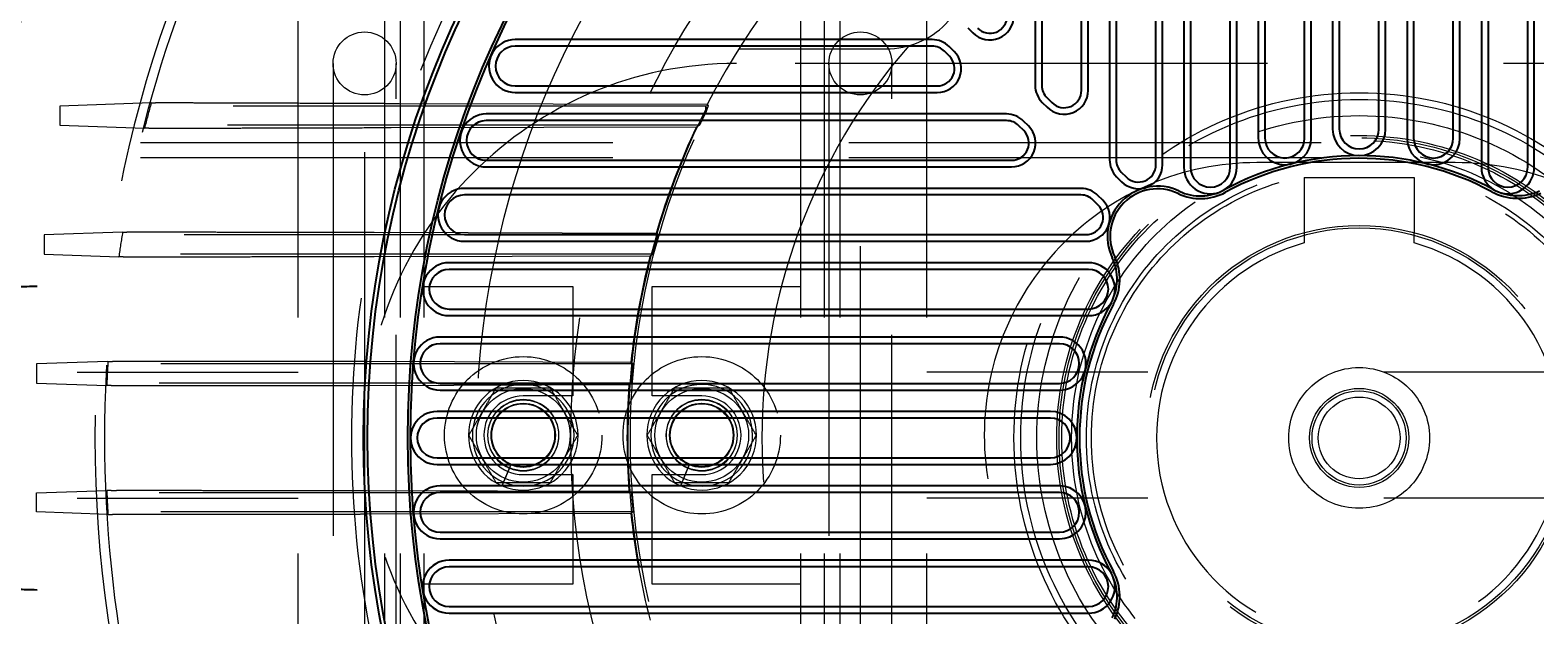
# Model space of a CAD drawing. Header units: millimetres. Extents: x 1293 to 41893, y 1011 to 26911.
# Drawn here: x 13196 to 13398.4, y 6632 to 6710.6 of the extents above; entities that cross this region are included whole.
import ezdxf

# ---------------------------------------------------------------- set-up
doc = ezdxf.new("R2010")
doc.units = ezdxf.units.MM
doc.header["$LTSCALE"] = 50
doc.linetypes.add('HIDDEN', pattern=[1.905, 1.27, -0.635])
doc.layers.add('CAPA_1', color=7, linetype='Continuous')
doc.styles.add('SLDTEXTSTYLE0', font='TXT', dxfattribs={"width": 0.75})
doc.dimstyles.new('SLDDIMSTYLE0', dxfattribs={"dimtxt": 100, "dimasz": 100, "dimexe": 0, "dimexo": 0.0625, "dimgap": 25, "dimtad": 2, "dimdec": 0, "dimlfac": 1.5, "dimrnd": 1e-09, "dimzin": 12, "dimdsep": 46, "dimtxsty": 'SLDTEXTSTYLE0', "dimsah": 1, "dimcen": 0.09, "dimadec": 0, "dimazin": 3, "dimtfac": 1, "dimtdec": 0, "dimtofl": 0, "dimtmove": 0, "dimatfit": 3, "dimfxl": 1, "dimfrac": 2, "dimtolj": 1, "dimtzin": 12, "dimarcsym": 0})

# ---------------------------------------------------------------- blocks, each defined once
blk = doc.blocks.new('_D_5')
at = {"layer": 'CAPA_1', "transparency": 16777216}
for p, q in [((11574.4, 7831.18), (17588.06, 7831.18)), ((17538.06, 7831.18), (17538.06, 4708.49)), ((16485.16, 4708.49), (17588.06, 4708.49))]:
    blk.add_line(p, q, dxfattribs=at)
for points in [[(17538.06, 7831.18), (17522.68, 7731.18), (17553.45, 7731.18)], [(17538.06, 4708.49), (17553.45, 4808.49), (17522.68, 4808.49)]]:
    blk.add_solid(points, dxfattribs=at)
at = {"layer": 'CAPA_1', "transparency": 16777216, "insert": (17409.15, 6122.06), "char_height": 100, "attachment_point": 1, "rotation": 90, "style": 'SLDTEXTSTYLE0'}
blk.add_mtext('4684', dxfattribs=at)
blk = doc.blocks.new('_D_15')
at = {"layer": 'CAPA_1', "transparency": 16777216}
for p, q in [((6530.12, 8742.38), (6530.12, 9415.65)), ((16745.16, 6492), (16745.16, 9415.65)), ((6530.12, 9365.65), (16745.16, 9365.65))]:
    blk.add_line(p, q, dxfattribs=at)
for points in [[(6530.12, 9365.65), (6630.12, 9350.26), (6630.12, 9381.03)], [(16745.16, 9365.65), (16645.16, 9381.03), (16645.16, 9350.26)]]:
    blk.add_solid(points, dxfattribs=at)
at = {"layer": 'CAPA_1', "transparency": 16777216, "insert": (11452.92, 9494.55), "char_height": 100, "attachment_point": 1, "style": 'SLDTEXTSTYLE0'}
blk.add_mtext('15323', dxfattribs=at)

msp = doc.modelspace()

# ---------------------------------------------------------------- linework, layer by layer
at = {"color": 1, "linetype": 'HIDDEN', "lineweight": 18}
for p, q in [((13232.0721537, 6481.4522048), (13232.0721537, 6830.7855382)), ((13243.7138204, 6481.4522048), (13243.7138204, 6830.7855382)), ((13245.8304871, 6481.4522048), (13245.8304871, 6830.7855382)), ((13249.0054871, 6481.4522048), (13249.0054871, 6830.7855382)), ((13299.6721537, 6481.4522048), (13299.6721537, 6830.7855382)), ((13302.8471537, 6481.4522048), (13302.8471537, 6830.7855382)), ((13304.9638204, 6481.4522048), (13304.9638204, 6830.7855382)), ((13316.6054871, 6481.4522048), (13316.6054871, 6830.7855382)), ((13241.0054871, 6789.4522048), (13241.0054871, 6522.7855382)), ((13307.6721537, 6522.7855382), (13307.6721537, 6789.4522048)), ((13291.4758617, 6708.0698506), (13311.1038792, 6708.0698506)), ((13236.7721537, 6706.1188715), (13236.7721537, 6606.1188715)), ((13245.2388204, 6606.1188715), (13245.2388204, 6706.1188715)), ((13457.6721537, 6706.1188715), (13291.0054871, 6706.1188715)), ((13303.4388204, 6706.1188715), (13303.4388204, 6606.1188715)), ((13311.9054871, 6606.1188715), (13311.9054871, 6706.1188715)), ((13212.3132482, 6700.8137054), (13200.0221833, 6700.384492)), ((13200.0221833, 6700.384492), (13200.0221833, 6697.8093219)), ((13286.8445576, 6700.384492), (13200.0221833, 6700.384492)), ((13287.0882544, 6700.5942485), (13245.6624008, 6700.7027953)), ((13287.2239523, 6700.4796882), (13286.8445576, 6700.384492)), ((13286.8445576, 6700.384492), (13286.8445576, 6699.4120456)), ((13200.0221833, 6697.8093219), (13211.4078562, 6697.4117254)), ((13286.0627702, 6697.8093219), (13200.0221833, 6697.8093219)), ((13244.5897013, 6697.4942879), (13285.6221926, 6697.6040336)), ((13115.6268163, 6695.4915736), (14253.7101497, 6695.4915736)), ((13115.6268163, 6693.4595736), (13700.793483, 6693.4595736)), ((13387.6721537, 6692.7855382), (13361.0054871, 6692.7855382)), ((13367.3351562, 6690.7732403), (13367.3351562, 6683.3615305)), ((13367.3351562, 6690.7732403), (13382.1518228, 6690.7732403)), ((13382.1518228, 6690.7732403), (13382.1518228, 6683.3615305)), ((13208.465859, 6683.4194456), (13197.9195016, 6683.0511586)), ((13197.9195016, 6683.0511586), (13197.9195016, 6680.4759886)), ((13280.255395, 6683.0511586), (13197.9195016, 6683.0511586)), ((13280.2068572, 6683.2600245), (13242.2975545, 6683.3707658)), ((13280.4213126, 6683.09279), (13280.255395, 6683.0511586)), ((13280.255395, 6683.0511586), (13280.255395, 6682.2854765)), ((13197.9195016, 6680.4759886), (13207.9514449, 6680.1256654)), ((13279.763753, 6680.4759886), (13197.9195016, 6680.4759886)), ((13242.2825929, 6680.1601356), (13279.3879264, 6680.2696186)), ((13249.0054871, 6676.1188715), (13269.0054871, 6676.1188715)), ((13269.0054871, 6676.1188715), (13269.0054871, 6661.4105382)), ((13279.6721537, 6676.1188715), (13299.6721537, 6676.1188715)), ((13279.6721537, 6661.4105382), (13279.6721537, 6676.1188715)), ((13206.4960285, 6666.0538367), (13196.8739203, 6665.7178253)), ((13196.8739203, 6665.7178253), (13196.8739203, 6663.1426552)), ((13277.1097857, 6665.7178253), (13196.8739203, 6665.7178253)), ((13276.8151635, 6665.9258873), (13241.2524217, 6666.0351383)), ((12916.6054871, 6664.5855382), (13232.0721537, 6664.5855382)), ((13632.0721537, 6664.5855382), (13316.6054871, 6664.5855382)), ((13196.8739203, 6663.1426552), (13206.3290879, 6662.8124735)), ((13276.8804075, 6663.1426552), (13196.8739203, 6663.1426552)), ((13241.2473948, 6662.8266036), (13276.5508494, 6662.9353988)), ((13269.0054871, 6661.4105382), (13262.3388204, 6661.4105382)), ((13286.3388204, 6661.4105382), (13279.6721537, 6661.4105382)), ((13260.6732871, 6652.1901319), (13259.4637926, 6649.3371187)), ((13259.5172814, 6649.3146909), (13260.7042737, 6652.1771393)), ((13284.6732871, 6652.1901319), (13283.4637926, 6649.3371187)), ((13283.5172814, 6649.3146909), (13284.7042737, 6652.1771393)), ((13262.3388204, 6650.8272048), (13269.0054871, 6650.8272048)), ((13269.0054871, 6650.8272048), (13269.0054871, 6636.1188715)), ((13279.6721537, 6650.8272048), (13286.3388204, 6650.8272048)), ((13279.6721537, 6636.1188715), (13279.6721537, 6650.8272048)), ((12916.6054871, 6647.6522048), (13232.0721537, 6647.6522048)), ((13196.8739203, 6648.384492), (13206.3290879, 6648.7146737)), ((13196.8739203, 6645.8093219), (13196.8739203, 6648.384492)), ((13276.8804075, 6648.384492), (13196.8739203, 6648.384492)), ((13241.2473948, 6648.7005436), (13276.5508494, 6648.5917484)), ((13632.0721537, 6647.6522048), (13316.6054871, 6647.6522048)), ((13206.4960285, 6645.4733105), (13196.8739203, 6645.8093219)), ((13277.1097857, 6645.8093219), (13196.8739203, 6645.8093219)), ((13276.8151635, 6645.6012599), (13241.2524217, 6645.492009)), ((13269.0054871, 6636.1188715), (13249.0054871, 6636.1188715)), ((13299.6721537, 6636.1188715), (13279.6721537, 6636.1188715))]:
    msp.add_line(p, q, dxfattribs=at)
at = {"color": 7, "linetype": 'Continuous', "lineweight": 25}
for p, q in [((13361.1836588, 6779.35969), (13361.1836588, 6696.0647797)), ((13362.0768228, 6779.35969), (13362.0768228, 6696.0647797)), ((13367.4101562, 6696.0647797), (13367.4101562, 6779.35969)), ((13368.3033201, 6696.0647797), (13368.3033201, 6779.35969)), ((13371.1836588, 6779.7635736), (13371.1836588, 6697.2869069)), ((13372.0768228, 6779.7635736), (13372.0768228, 6697.2869069)), ((13377.4101562, 6697.2869069), (13377.4101562, 6779.7635736)), ((13378.3033201, 6697.2869069), (13378.3033201, 6779.7635736)), ((13381.1836588, 6779.35969), (13381.1836588, 6696.0647797)), ((13382.0768228, 6779.35969), (13382.0768228, 6696.0647797)), ((13387.4101562, 6696.0647797), (13387.4101562, 6779.35969)), ((13388.3033201, 6696.0647797), (13388.3033201, 6779.35969)), ((13351.1836588, 6778.1400419), (13351.1836588, 6692.1529809)), ((13352.0768228, 6778.1400419), (13352.0768228, 6692.1529809)), ((13357.4101562, 6692.1529809), (13357.4101562, 6778.1400419)), ((13358.3033201, 6692.1529809), (13358.3033201, 6778.1400419)), ((13391.1836588, 6778.1400419), (13391.1836588, 6692.1529809)), ((13392.0768228, 6778.1400419), (13392.0768228, 6692.1529809)), ((13397.4101562, 6692.1529809), (13397.4101562, 6778.1400419)), ((13398.3033201, 6692.1529809), (13398.3033201, 6778.1400419)), ((13341.1836588, 6776.0798235), (13341.1836588, 6693.1679748)), ((13342.0768228, 6776.0798235), (13342.0768228, 6693.1679748)), ((13347.4101562, 6692.5013081), (13347.4101562, 6776.0798235)), ((13348.3033201, 6692.5013081), (13348.3033201, 6776.0798235)), ((13331.1836588, 6773.1347796), (13331.1836588, 6703.1679748)), ((13332.0768228, 6773.1347796), (13332.0768228, 6703.1679748)), ((13337.4101562, 6702.5013081), (13337.4101562, 6773.1347796)), ((13338.3033201, 6702.5013081), (13338.3033201, 6773.1347796)), ((13322.128678, 6710.8864966), (13322.7953447, 6710.21983)), ((13317.3390883, 6709.3234042), (13261.2710259, 6709.3234042)), ((13317.3390883, 6708.4302403), (13261.2710259, 6708.4302403)), ((13320.2872331, 6707.7117184), (13319.6205665, 6708.3783851)), ((13319.6556708, 6707.0801561), (13318.9890042, 6707.7468228)), ((13261.2710259, 6703.0969069), (13318.005755, 6703.0969069)), ((13261.2710259, 6702.203743), (13318.005755, 6702.203743)), ((13332.128678, 6700.8864966), (13332.7953447, 6700.21983)), ((13332.7602403, 6701.5180589), (13333.426907, 6700.8513923)), ((13327.3390883, 6699.3234042), (13257.3722835, 6699.3234042)), ((13327.3390883, 6698.4302403), (13257.3722835, 6698.4302403)), ((13330.2872331, 6697.7117184), (13329.6205665, 6698.3783851)), ((13329.6556708, 6697.0801561), (13328.9890042, 6697.7468228)), ((13257.3722835, 6693.0969069), (13328.005755, 6693.0969069)), ((13257.3722835, 6692.203743), (13328.005755, 6692.203743)), ((13342.128678, 6690.8864966), (13342.7953447, 6690.21983)), ((13342.7602403, 6691.5180589), (13343.426907, 6690.8513923)), ((13337.3390883, 6689.3234042), (13254.4272395, 6689.3234042)), ((13337.3390883, 6688.4302403), (13254.4272395, 6688.4302403)), ((13340.2872331, 6687.7117184), (13339.6205665, 6688.3783851)), ((13339.6556708, 6687.0801561), (13338.9890042, 6687.7468228)), ((13254.4272395, 6683.0969069), (13338.005755, 6683.0969069)), ((13254.4272395, 6682.203743), (13338.005755, 6682.203743)), ((13338.3540822, 6679.3234042), (13252.3670212, 6679.3234042)), ((13338.3540822, 6678.4302403), (13252.3670212, 6678.4302403)), ((13252.3670212, 6673.0969069), (13338.3540822, 6673.0969069)), ((13252.3670212, 6672.203743), (13338.3540822, 6672.203743)), ((13334.4422834, 6669.3234042), (13251.147373, 6669.3234042)), ((13334.4422834, 6668.4302403), (13251.147373, 6668.4302403)), ((13251.147373, 6663.0969069), (13334.4422834, 6663.0969069)), ((13251.147373, 6662.203743), (13334.4422834, 6662.203743)), ((13333.2201562, 6659.3234042), (13250.7434895, 6659.3234042)), ((13333.2201562, 6658.4302403), (13250.7434895, 6658.4302403)), ((13250.7434895, 6653.0969069), (13333.2201562, 6653.0969069)), ((13250.7434895, 6652.203743), (13333.2201562, 6652.203743)), ((13334.4422834, 6649.3234042), (13251.147373, 6649.3234042)), ((13334.4422834, 6648.4302403), (13251.147373, 6648.4302403)), ((13251.147373, 6643.0969069), (13334.4422834, 6643.0969069)), ((13251.147373, 6642.203743), (13334.4422834, 6642.203743)), ((13338.3540822, 6639.3234042), (13252.3670212, 6639.3234042)), ((13338.3540822, 6638.4302403), (13252.3670212, 6638.4302403)), ((13252.3670212, 6633.0969069), (13338.3540822, 6633.0969069)), ((13252.3670212, 6632.203743), (13338.3540822, 6632.203743))]:
    msp.add_line(p, q, dxfattribs=at)
at = {"color": 1, "linetype": 'HIDDEN', "lineweight": 18, "flags": 128}
for points in [[(13212.3132482, 6700.8137054), (13212.622789, 6700.814103), (13212.8660298, 6700.8144165)], [(13287.2239523, 6700.4796882), (13287.1479592, 6700.5438419), (13287.0882544, 6700.5942485)], [(13211.9572151, 6697.4111339), (13211.6495605, 6697.4114656), (13211.4078562, 6697.4117254)], [(13285.6221926, 6697.6040336), (13285.8687239, 6697.7189961), (13286.0627702, 6697.8093219)], [(13208.465859, 6683.4194456), (13208.7681404, 6683.4195897), (13209.0056577, 6683.4197033)], [(13280.4213126, 6683.09279), (13280.3012043, 6683.1864413), (13280.2068572, 6683.2600245)], [(13208.4895016, 6680.1254685), (13208.1881854, 6680.1255789), (13207.9514449, 6680.1256654)], [(13279.3879264, 6680.2696186), (13279.598278, 6680.3851864), (13279.763753, 6680.4759886)], [(13206.4960285, 6666.0538367), (13206.7947419, 6666.0538563), (13207.0294467, 6666.0538717)], [(13277.1097857, 6665.7178253), (13276.944758, 6665.8343398), (13276.8151635, 6665.9258873)], [(13206.8619728, 6662.8124572), (13206.5635569, 6662.8124663), (13206.3290879, 6662.8124735)], [(13276.5508494, 6662.9353988), (13276.735335, 6663.0514628), (13276.8804075, 6663.1426552)], [(13206.8619728, 6648.71469), (13206.5635569, 6648.7146809), (13206.3290879, 6648.7146737)], [(13276.5508494, 6648.5917484), (13276.735335, 6648.4756845), (13276.8804075, 6648.384492)], [(13277.1097857, 6645.8093219), (13276.944758, 6645.6928074), (13276.8151635, 6645.6012599)], [(13206.4960285, 6645.4733105), (13206.7947419, 6645.473291), (13207.0294467, 6645.4732756)]]:
    msp.add_lwpolyline(points, dxfattribs=at)
at = {"color": 1, "linetype": 'HIDDEN', "lineweight": 18}
for centre, radius in [((13374.7434895, 6655.7635736), 168.6666667), ((13374.7434895, 6655.7635736), 135.4666667), ((13374.7434895, 6655.7635736), 118.7026667), ((13374.7434895, 6655.7635736), 106.0026667), ((13374.7434895, 6655.7635736), 98), ((13241.0054871, 6706.1188715), 4.2333333), ((13307.6721537, 6706.1188715), 4.2333333), ((13374.7434895, 6655.7635736), 46.4125348), ((13374.7434895, 6655.7635736), 45.5083333), ((13374.7434895, 6655.7635736), 43.3333333), ((13374.7434895, 6655.7635736), 40.6666667), ((13374.7434895, 6655.7635736), 40.3448659), ((13374.7434895, 6655.7635736), 40), ((13374.7434895, 6655.7635736), 38.6666667), ((13374.7434895, 6655.7635736), 36.6666667), ((13374.7434895, 6655.7635736), 36), ((13374.7434895, 6655.7635736), 28.575), ((13374.7434895, 6655.7635736), 28.2416667), ((13262.3388204, 6656.1188715), 10.5833333), ((13286.3388204, 6656.1188715), 10.5833333), ((13374.7434895, 6655.7635736), 9.4666667), ((13262.3388204, 6656.1188715), 6.3026787), ((13286.3388204, 6656.1188715), 6.3026787), ((13374.7434895, 6655.7635736), 6.6666667), ((13374.7434895, 6655.7635736), 6.3333333), ((13262.3388204, 6656.1188715), 4.7625), ((13262.3388204, 6656.1188715), 4.318), ((13262.3388204, 6656.1188715), 4.2333333), ((13286.3388204, 6656.1188715), 4.7625), ((13286.3388204, 6656.1188715), 4.318), ((13286.3388204, 6656.1188715), 4.2333333), ((13374.7434895, 6655.7635736), 5.5)]:
    msp.add_circle(centre, radius, dxfattribs=at)
at = {"color": 7, "linetype": 'Continuous', "lineweight": 25}
for radius in [133.8692317, 133.3333333, 127.9170962, 127.5598306]:
    msp.add_circle((13374.7434895, 6655.7635736), radius, dxfattribs=at)
at = {"color": 1, "linetype": 'HIDDEN', "lineweight": 18}
for centre, radius, start, end in [((13374.7434895, 6655.7635736), 98.3333333, 291.122021382, 248.877978618), ((13374.7434895, 6655.7635736), 170, 146.870377703, 213.129622297), ((13311.1038792, 6719.4031839), 11.3333333, 270, 0), ((13374.7434895, 6655.7635736), 98.4542008, 143.040076519, 152.912835076), ((13374.7434895, 6655.7635736), 80.3039158, 138.955398685, 221.044601315), ((13291.0054871, 6656.1188715), 50, 90, 270), ((13374.7434895, 6655.7635736), 168.5618511, 164.498611456, 165.695250052), ((13374.7434895, 6655.7635736), 98.4542008, 154.850992282, 163.782664445), ((13361.0054871, 6656.1188715), 36.6666667, 90, 270), ((13387.6721537, 6656.1188715), 36.6666667, 270, 90), ((13354.7434895, 6692.1529809), 3.5598306, 290.623313607, 299.914016499), ((13394.7434895, 6692.1529809), 3.5598306, 239.116232143, 255.309565288), ((13374.7434895, 6655.7635736), 168.5618511, 170.556811304, 171.68998892), ((13374.7434895, 6655.7635736), 27.2416667, 105.780253349, 74.219746651), ((13374.7434895, 6655.7635736), 98.4542008, 165.587093241, 174.075452627), ((13338.3540822, 6675.7635736), 3.5598306, 330.085983501, 339.376686393), ((13374.7434895, 6655.7635736), 168.5618511, 176.500065285, 177.603312875), ((13262.3388204, 6656.1188715), 7.366, 247.477326414, 247.026173882), ((13262.3388204, 6656.1188715), 6.8368333, 247.477326414, 247.026173882), ((13374.7434895, 6655.7635736), 98.4542008, 175.822630317, 184.177369683), ((13286.3388204, 6656.1188715), 7.366, 247.477326414, 247.026173882), ((13286.3388204, 6656.1188715), 6.8368333, 247.477326414, 247.026173882), ((13262.3388204, 6656.1188715), 5.2916667, 90, 270), ((13262.3388204, 6656.1188715), 4.7963667, 247.477326414, 247.026173882), ((13262.3388204, 6656.1188715), 4.2672, 247.477326414, 247.026173882), ((13286.3388204, 6656.1188715), 4.7963667, 247.477326414, 247.026173882), ((13286.3388204, 6656.1188715), 4.2672, 247.477326414, 247.026173882), ((13286.3388204, 6656.1188715), 5.2916667, 270, 90), ((13374.7434895, 6655.7635736), 168.5618511, 182.396687125, 183.499934715), ((13374.7434895, 6655.7635736), 98.4542008, 185.924547373, 194.412906759), ((13338.3540822, 6635.7635736), 3.5598306, 20.623313607, 29.914016499)]:
    msp.add_arc(centre, radius, start, end, dxfattribs=at)
at = {"color": 7, "linetype": 'Continuous', "lineweight": 25}
for centre, radius, start, end in [((13489.4101562, 6655.7635736), 300, 162.431691369, 176.179573657), ((13325.0768228, 6712.5013081), 3.2264973, 225, 0), ((13325.0768228, 6712.5013081), 2.3333333, 225, 0), ((13261.2710259, 6705.7635736), 3.5598306, 90, 270.000001124), ((13261.2710259, 6705.7635736), 2.6666667, 90, 270), ((13317.3390883, 6706.0969069), 3.2264973, 45, 90), ((13317.3390883, 6706.0969069), 2.3333333, 45, 90), ((13318.005755, 6705.4302403), 3.2264973, 270, 45), ((13318.005755, 6705.4302403), 2.3333333, 270, 45), ((13334.4101562, 6703.1679748), 3.2264973, 180, 225), ((13334.4101562, 6703.1679748), 2.3333333, 180, 225), ((13335.0768228, 6702.5013081), 3.2264973, 225, 0), ((13335.0768228, 6702.5013081), 2.3333333, 225, 0), ((13257.3722835, 6695.7635736), 3.5598306, 90, 270.000001124), ((13257.3722835, 6695.7635736), 2.6666667, 90, 270), ((13327.3390883, 6696.0969069), 3.2264973, 45, 90), ((13327.3390883, 6696.0969069), 2.3333333, 45, 90), ((13328.005755, 6695.4302403), 3.2264973, 270, 45), ((13328.005755, 6695.4302403), 2.3333333, 270, 45), ((13364.7434895, 6696.0647797), 3.5598306, 180, 359.9999824), ((13364.7434895, 6696.0647797), 2.6666667, 180, 0), ((13374.7434895, 6697.2869069), 3.5598306, 180, 359.9999824), ((13374.7434895, 6697.2869069), 2.6666667, 180, 0), ((13384.7434895, 6696.0647797), 3.5598306, 180, 359.9999824), ((13384.7434895, 6696.0647797), 2.6666667, 180, 0), ((13344.4101562, 6693.1679748), 3.2264973, 180, 225), ((13344.4101562, 6693.1679748), 2.3333333, 180, 225), ((13345.0768228, 6692.5013081), 3.2264973, 225, 359.9999824), ((13345.0768228, 6692.5013081), 2.3333333, 225, 0), ((13354.7434895, 6692.1529809), 3.5598306, 180, 290.623313607), ((13354.7434895, 6692.1529809), 2.6666667, 180, 0), ((13354.7434895, 6692.1529809), 3.5598306, 299.914016499, 0), ((13374.7434895, 6655.7635736), 37.9635027, 61.667404306, 118.548004489), ((13374.7434895, 6655.7635736), 37.6062371, 61.667404306, 118.547995136), ((13394.7434895, 6692.1529809), 3.5598306, 180, 239.116232143), ((13394.7434895, 6692.1529809), 2.6666667, 180, 0), ((13394.7434895, 6692.1529809), 3.5598306, 255.309565288, 0), ((13254.4272395, 6685.7635736), 3.5598306, 90, 270.000001124), ((13254.4272395, 6685.7635736), 2.6666667, 90, 270), ((13337.3390883, 6686.0969069), 3.2264973, 45, 90), ((13337.3390883, 6686.0969069), 2.3333333, 45, 90), ((13347.6377295, 6682.8693336), 6.7401058, 64.474088691, 205.525919874), ((13347.6377295, 6682.8693336), 6.3828402, 64.47408869, 205.525911309), ((13353.4149657, 6694.9674776), 7.0239323, 244.474088691, 298.547995136), ((13353.4149657, 6694.9674776), 6.6666667, 244.474088691, 298.547967041), ((13396.082675, 6695.340786), 7.3572656, 241.667404306, 294.814969126), ((13396.082675, 6695.340786), 7, 241.667404306, 294.814975118), ((13338.005755, 6685.4302403), 3.2264973, 270, 44.999973038), ((13338.005755, 6685.4302403), 2.3333333, 270, 45), ((13335.5395855, 6677.0920974), 6.6666667, 331.452004864, 25.525939722), ((13335.5395855, 6677.0920974), 7.0239323, 331.452004864, 25.525911309), ((13252.3670212, 6675.7635736), 3.5598306, 90, 270.000001124), ((13252.3670212, 6675.7635736), 2.6666667, 90, 270), ((13338.3540822, 6675.7635736), 3.5598306, 339.376686393, 90), ((13338.3540822, 6675.7635736), 2.6666667, 270, 90), ((13374.7434895, 6655.7635736), 37.9635027, 151.452004864, 208.547985765), ((13338.3540822, 6675.7635736), 3.5598306, 270, 330.085983501), ((13374.7434895, 6655.7635736), 37.6062371, 151.452004864, 208.547995136), ((13251.147373, 6665.7635736), 3.5598306, 90, 270.000001124), ((13251.147373, 6665.7635736), 2.6666667, 90, 270), ((13334.4422834, 6665.7635736), 3.5598306, 270, 90.000020972), ((13334.4422834, 6665.7635736), 2.6666667, 270, 90), ((13250.7434895, 6655.7635736), 3.5598306, 90, 270.000001124), ((13250.7434895, 6655.7635736), 2.6666667, 90, 270), ((13333.2201562, 6655.7635736), 3.5598306, 270, 89.999963676), ((13333.2201562, 6655.7635736), 2.6666667, 270, 90), ((13251.147373, 6645.7635736), 3.5598306, 90, 270.000001124), ((13251.147373, 6645.7635736), 2.6666667, 90, 270), ((13334.4422834, 6645.7635736), 3.5598306, 270, 89.999963676), ((13334.4422834, 6645.7635736), 2.6666667, 270, 90), ((13252.3670212, 6635.7635736), 3.5598306, 90, 270.000001124), ((13252.3670212, 6635.7635736), 2.6666667, 90, 270), ((13338.3540822, 6635.7635736), 3.5598306, 29.914016499, 90), ((13338.3540822, 6635.7635736), 2.6666667, 270, 90), ((13335.5395855, 6634.4350498), 6.6666667, 334.474088691, 28.548005613), ((13335.5395855, 6634.4350498), 7.0239323, 334.474088691, 28.547995136), ((13489.4101562, 6655.7635736), 300, 183.820426343, 197.568308631), ((13338.3540822, 6635.7635736), 3.5598306, 270, 20.623313607)]:
    msp.add_arc(centre, radius, start, end, dxfattribs=at)
at = {"color": 1, "linetype": 'HIDDEN', "lineweight": 18}
for points, knots in [([(13212.8660298, 6700.8144165), (13212.8691516, 6700.8144228), (13212.8747261, 6700.8144339), (13212.8809255, 6700.8144669), (13212.8836532, 6700.8144814)], [0, 0, 0, 0, 0.55999999993, 1, 1, 1, 1]), ([(13244.391155, 6700.7070058), (13243.0129471, 6700.7129334), (13240.2653323, 6700.7247506), (13236.3063062, 6700.7401225), (13232.5148311, 6700.7536282), (13228.9348685, 6700.766082), (13225.602963, 6700.7768183), (13222.5770602, 6700.7860446), (13219.8954677, 6700.7939228), (13217.5948081, 6700.8004713), (13215.7128307, 6700.8058706), (13214.2851125, 6700.8097895), (13213.2842838, 6700.8127952), (13213.0172694, 6700.8139191), (13212.8836532, 6700.8144814)], [0, 0, 0, 0, 0.083812176, 0.167089145, 0.2498184537, 0.3334097746, 0.4169977106, 0.5006026446, 0.5840545396, 0.667642849, 0.7514198191, 0.8341924547, 0.9170284922, 1, 1, 1, 1]), ([(13245.6624008, 6700.7027953), (13245.4245936, 6700.703488), (13244.9999806, 6700.7047249), (13244.5771685, 6700.706309), (13244.391155, 6700.7070058)], [0, 0, 0, 0, 0.560056369, 1, 1, 1, 1]), ([(13287.2239523, 6700.4796882), (13287.1527197, 6700.2811648), (13287.0260926, 6699.9282581), (13286.8998041, 6699.5691442), (13286.8445576, 6699.4120456)], [0, 0, 0, 0, 0.5625380195, 1, 1, 1, 1]), ([(13286.0627702, 6697.8093219), (13286.2067404, 6698.1094589), (13286.4638332, 6698.6454243), (13286.7282239, 6699.1777977), (13286.8445576, 6699.4120456)], [0, 0, 0, 0, 0.55999320612, 1, 1, 1, 1]), ([(13211.9747067, 6697.4110735), (13211.9712776, 6697.4110905), (13211.9651544, 6697.4111209), (13211.959641, 6697.4111299), (13211.9572151, 6697.4111339)], [0, 0, 0, 0, 0.56, 1, 1, 1, 1]), ([(13211.9747067, 6697.4110735), (13212.1121413, 6697.4114589), (13212.3867103, 6697.4122288), (13213.424415, 6697.4144594), (13214.9043647, 6697.4176249), (13216.8518602, 6697.4213876), (13219.2263944, 6697.4262286), (13221.9873442, 6697.432073), (13225.0942387, 6697.4390541), (13228.5050991, 6697.4472048), (13232.1738981, 6697.4563814), (13236.0650299, 6697.467555), (13240.134935, 6697.4797271), (13242.9517441, 6697.4889903), (13244.3639493, 6697.4936344)], [0, 0, 0, 0, 0.0834103746, 0.1666386119, 0.2497508597, 0.3335765428, 0.4171082545, 0.5003933535, 0.5836351525, 0.6667350775, 0.7497113974, 0.8326813131, 0.9161148964, 1, 1, 1, 1]), ([(13244.3639493, 6697.4936344), (13244.4060746, 6697.4937593), (13244.4812999, 6697.4939824), (13244.5565781, 6697.4941945), (13244.5897013, 6697.4942879)], [0, 0, 0, 0, 0.5599894621, 1, 1, 1, 1]), ([(13209.0056577, 6683.4197033), (13209.0128962, 6683.4197185), (13209.0258222, 6683.4197456), (13209.0419957, 6683.4198866), (13209.049112, 6683.4199486)], [0, 0, 0, 0, 0.5599999997, 1, 1, 1, 1]), ([(13240.8812874, 6683.3746576), (13239.4921515, 6683.3775349), (13236.7218982, 6683.3832728), (13232.7254524, 6683.3905977), (13228.9011656, 6683.3968292), (13225.2917334, 6683.4026524), (13221.9325559, 6683.4074773), (13218.8846547, 6683.411444), (13216.1846251, 6683.4146897), (13213.8664874, 6683.4171551), (13211.965688, 6683.4189511), (13210.5156246, 6683.4198947), (13209.4872609, 6683.4203024), (13209.1952791, 6683.4200666), (13209.049112, 6683.4199486)], [0, 0, 0, 0, 0.0837426193, 0.16700185, 0.2497715034, 0.3331918022, 0.4168170164, 0.500654483, 0.5839312905, 0.6675457772, 0.7515171481, 0.8341619968, 0.9169809125, 1, 1, 1, 1]), ([(13242.2975545, 6683.3707658), (13242.0331846, 6683.371621), (13241.5610955, 6683.3731483), (13241.0890066, 6683.3741964), (13240.8812874, 6683.3746576)], [0, 0, 0, 0, 0.5600000002, 1, 1, 1, 1]), ([(13279.763753, 6680.4759886), (13279.8531934, 6680.8143968), (13280.0129097, 6681.4187021), (13280.1813017, 6682.0206268), (13280.255395, 6682.2854765)], [0, 0, 0, 0, 0.5599954018, 1, 1, 1, 1]), ([(13280.4213126, 6683.09279), (13280.3900942, 6682.9425815), (13280.3345938, 6682.6755392), (13280.2794994, 6682.4041932), (13280.255395, 6682.2854765)], [0, 0, 0, 0, 0.5624896396, 1, 1, 1, 1]), ([(13367.3351562, 6683.3615305), (13367.3351562, 6683.1035375), (13367.3351562, 6682.6428348), (13367.3351562, 6682.1815264), (13367.3351562, 6681.9785502)], [0, 0, 0, 0, 0.5599989536, 1, 1, 1, 1]), ([(13382.1518228, 6681.9785502), (13382.1518228, 6682.2368689), (13382.1518228, 6682.6981514), (13382.1518228, 6683.1588316), (13382.1518228, 6683.3615305)], [0, 0, 0, 0, 0.560001016, 1, 1, 1, 1]), ([(13208.5327453, 6680.1252306), (13208.5238123, 6680.1253051), (13208.5078605, 6680.1254383), (13208.4951113, 6680.1254593), (13208.4895016, 6680.1254685)], [0, 0, 0, 0, 0.5600000002, 1, 1, 1, 1]), ([(13208.5327453, 6680.1252306), (13208.679056, 6680.1250215), (13208.9712715, 6680.1246038), (13210.0020731, 6680.1245973), (13211.4538088, 6680.1251191), (13213.3531925, 6680.1260191), (13215.6644845, 6680.1275169), (13218.3502606, 6680.1295551), (13221.3743083, 6680.1322252), (13224.6984128, 6680.1354806), (13228.2826375, 6680.1392046), (13232.0954524, 6680.1440011), (13236.0958917, 6680.1491958), (13238.8681969, 6680.153146), (13240.2573813, 6680.1551254)], [0, 0, 0, 0, 0.0834336344, 0.1666358416, 0.2496276391, 0.3336197238, 0.4171896095, 0.5003527411, 0.5836764042, 0.6666959409, 0.7494174888, 0.8325757721, 0.9161047953, 1, 1, 1, 1]), ([(13240.2573813, 6680.1551254), (13240.635418, 6680.1557982), (13241.3104836, 6680.1569996), (13241.9855595, 6680.1591774), (13242.2825929, 6680.1601356)], [0, 0, 0, 0, 0.5599999996, 1, 1, 1, 1]), ([(13207.0294467, 6666.0538717), (13207.0385937, 6666.0538909), (13207.0549277, 6666.0539253), (13207.076366, 6666.0541386), (13207.0857989, 6666.0542324)], [0, 0, 0, 0, 0.5599979995, 1, 1, 1, 1]), ([(13238.4503127, 6666.0412706), (13237.0788512, 6666.0424266), (13234.3424678, 6666.044733), (13230.3979069, 6666.0476679), (13226.6281248, 6666.0501286), (13223.0747028, 6666.0523594), (13219.7711565, 6666.054104), (13216.7863375, 6666.0554156), (13214.1518943, 6666.0562472), (13211.8949077, 6666.0565662), (13210.0243383, 6666.0565192), (13208.5792308, 6666.0561415), (13207.5403383, 6666.0554845), (13207.2375226, 6666.0546504), (13207.0857989, 6666.0542324)], [0, 0, 0, 0, 0.083613184, 0.1668276638, 0.2496425706, 0.3329339394, 0.4165511223, 0.5004951151, 0.5828917232, 0.6656263359, 0.7487014044, 0.8321198204, 0.9158848421, 1, 1, 1, 1]), ([(13241.2524217, 6666.0351383), (13240.7293629, 6666.0367888), (13239.7953293, 6666.0397362), (13238.86129, 6666.0408018), (13238.4503127, 6666.0412706)], [0, 0, 0, 0, 0.560000001, 1, 1, 1, 1]), ([(13276.8804075, 6663.1426552), (13276.9186453, 6663.6237664), (13276.9869274, 6664.482897), (13277.0722455, 6665.3404848), (13277.1097857, 6665.7178253)], [0, 0, 0, 0, 0.55999776911, 1, 1, 1, 1]), ([(13206.9182317, 6662.8120997), (13206.9063642, 6662.8122143), (13206.8851722, 6662.8124189), (13206.8690616, 6662.8124455), (13206.8619728, 6662.8124572)], [0, 0, 0, 0, 0.5599980178, 1, 1, 1, 1]), ([(13206.9182317, 6662.8120997), (13207.0701807, 6662.8116258), (13207.3733889, 6662.8106802), (13208.4144822, 6662.809643), (13209.8622425, 6662.8090294), (13211.7354673, 6662.8088672), (13213.9945476, 6662.809118), (13216.6238187, 6662.8096811), (13219.5927632, 6662.8105785), (13222.8671727, 6662.8118459), (13226.4021814, 6662.8134094), (13230.1682781, 6662.8154397), (13234.1257683, 6662.8177048), (13236.8706091, 6662.8194351), (13238.2456372, 6662.8203019)], [0, 0, 0, 0, 0.0843425193, 0.168302196, 0.2518808064, 0.335079996, 0.4179012321, 0.5003457658, 0.5837094564, 0.6666950578, 0.7493030981, 0.8325503145, 0.916116078, 1, 1, 1, 1]), ([(13238.2456372, 6662.8203019), (13238.8059652, 6662.8208987), (13239.8065509, 6662.8219646), (13240.807137, 6662.8251861), (13241.2473948, 6662.8266036)], [0, 0, 0, 0, 0.5599999988, 1, 1, 1, 1]), ([(13258.6724311, 6662.4688715), (13258.3542563, 6661.9177119), (13257.7110073, 6660.8034413), (13256.7579762, 6659.1525492), (13255.8469708, 6657.5744564), (13255.2884874, 6656.6070212), (13255.0066871, 6656.1188715)], [0, 0, 0, 0, 0.2646176718, 0.5349733347, 0.7653562273, 1, 1, 1, 1]), ([(13266.0052097, 6662.4688715), (13265.6988606, 6662.4688715), (13264.794887, 6662.4688715), (13263.2383881, 6662.4688715), (13261.0613984, 6662.4688715), (13259.5575925, 6662.4688715), (13258.6724311, 6662.4688715)], [0, 0, 0, 0, 0.1280647744, 0.377893031, 0.6338190398, 1, 1, 1, 1]), ([(13269.6709537, 6656.1188715), (13269.3527895, 6656.6700128), (13268.7095612, 6657.7842476), (13267.7565408, 6659.4351212), (13266.8455258, 6661.0132306), (13266.2870207, 6661.9807032), (13266.0052097, 6662.4688715)], [0, 0, 0, 0, 0.2646061211, 0.5349506065, 0.7653448938, 1, 1, 1, 1]), ([(13282.6724311, 6662.4688715), (13282.3542563, 6661.9177119), (13281.7110073, 6660.8034413), (13280.7579762, 6659.1525492), (13279.8469708, 6657.5744564), (13279.2884874, 6656.6070212), (13279.0066871, 6656.1188715)], [0, 0, 0, 0, 0.2646176718, 0.5349733347, 0.76535622725, 1, 1, 1, 1]), ([(13290.0052097, 6662.4688715), (13289.6988606, 6662.4688715), (13288.794887, 6662.4688715), (13287.2383881, 6662.4688715), (13285.0613984, 6662.4688715), (13283.5575925, 6662.4688715), (13282.6724311, 6662.4688715)], [0, 0, 0, 0, 0.1280647744, 0.377893031, 0.6338190398, 1, 1, 1, 1]), ([(13293.6709537, 6656.1188715), (13293.3527895, 6656.6700128), (13292.7095612, 6657.7842476), (13291.7565408, 6659.4351212), (13290.8455258, 6661.0132306), (13290.2870207, 6661.9807032), (13290.0052097, 6662.4688715)], [0, 0, 0, 0, 0.2646061211, 0.5349506065, 0.7653448938, 1, 1, 1, 1]), ([(13255.0066871, 6656.1188715), (13255.3248513, 6655.5677302), (13255.9680796, 6654.4534954), (13256.9211, 6652.8026218), (13257.832115, 6651.2245124), (13258.39062, 6650.2570398), (13258.6724311, 6649.7688715)], [0, 0, 0, 0, 0.2646061211, 0.5349506065, 0.7653448938, 1, 1, 1, 1]), ([(13266.0052097, 6649.7688715), (13266.3233845, 6650.3200311), (13266.9666335, 6651.4343018), (13267.9196646, 6653.0851939), (13268.83067, 6654.6632866), (13269.3891534, 6655.6307218), (13269.6709537, 6656.1188715)], [0, 0, 0, 0, 0.2646176718, 0.5349733347, 0.7653562273, 1, 1, 1, 1]), ([(13279.0066871, 6656.1188715), (13279.3248513, 6655.5677302), (13279.9680796, 6654.4534954), (13280.9211, 6652.8026218), (13281.832115, 6651.2245124), (13282.39062, 6650.2570398), (13282.6724311, 6649.7688715)], [0, 0, 0, 0, 0.2646061211, 0.5349506065, 0.7653448938, 1, 1, 1, 1]), ([(13290.0052097, 6649.7688715), (13290.3233845, 6650.3200311), (13290.9666335, 6651.4343018), (13291.9196646, 6653.0851939), (13292.83067, 6654.6632866), (13293.3891534, 6655.6307218), (13293.6709537, 6656.1188715)], [0, 0, 0, 0, 0.2646176718, 0.5349733347, 0.76535622725, 1, 1, 1, 1]), ([(13258.6724311, 6649.7688715), (13259.5575947, 6649.7688715), (13261.0459042, 6649.7688715), (13263.2221692, 6649.7688715), (13264.7795578, 6649.7688715), (13265.6988656, 6649.7688715), (13266.0052097, 6649.7688715)], [0, 0, 0, 0, 0.3661794341, 0.6156922034, 0.8719357593, 1, 1, 1, 1]), ([(13282.6724311, 6649.7688715), (13283.5575947, 6649.7688715), (13285.0459042, 6649.7688715), (13287.2221692, 6649.7688715), (13288.7795578, 6649.7688715), (13289.6988656, 6649.7688715), (13290.0052097, 6649.7688715)], [0, 0, 0, 0, 0.3661794341, 0.6156922034, 0.8719357593, 1, 1, 1, 1]), ([(13206.9182317, 6648.7150475), (13206.9063642, 6648.7149329), (13206.8851722, 6648.7147283), (13206.8690616, 6648.7147017), (13206.8619728, 6648.71469)], [0, 0, 0, 0, 0.5599980178, 1, 1, 1, 1]), ([(13206.9182317, 6648.7150475), (13207.0701811, 6648.7155214), (13207.3733901, 6648.7164671), (13208.4144863, 6648.7175044), (13209.8622489, 6648.7181181), (13211.7354744, 6648.7182803), (13213.9945528, 6648.7180294), (13216.6238272, 6648.7174661), (13219.5927777, 6648.7165685), (13222.8671892, 6648.7153014), (13226.4021945, 6648.7137378), (13230.1682872, 6648.7117073), (13234.1257779, 6648.7094424), (13236.870614, 6648.7077121), (13238.2456372, 6648.7068453)], [0, 0, 0, 0, 0.0843427108, 0.1683025024, 0.2518811511, 0.3350803025, 0.4179014237, 0.5003457658, 0.583710045, 0.6666956464, 0.7493030981, 0.832550609, 0.9161163725, 1, 1, 1, 1]), ([(13238.2456372, 6648.7068453), (13238.8059652, 6648.7062485), (13239.8065509, 6648.7051826), (13240.807137, 6648.7019611), (13241.2473948, 6648.7005436)], [0, 0, 0, 0, 0.5599999988, 1, 1, 1, 1]), ([(13276.8804075, 6648.384492), (13276.9186453, 6647.9033808), (13276.9869274, 6647.0442502), (13277.0722455, 6646.1866624), (13277.1097857, 6645.8093219)], [0, 0, 0, 0, 0.55999776911, 1, 1, 1, 1]), ([(13238.4503127, 6645.4858766), (13237.0788463, 6645.4847206), (13234.3424581, 6645.4824143), (13230.3978977, 6645.4794796), (13226.6281116, 6645.4770185), (13223.0746861, 6645.4747876), (13219.7711419, 6645.4730433), (13216.7863289, 6645.4717317), (13214.1518892, 6645.4708996), (13211.8949006, 6645.4705806), (13210.0243319, 6645.4706276), (13208.5792268, 6645.4710055), (13207.5403371, 6645.4716626), (13207.2375221, 6645.4724968), (13207.0857989, 6645.4729148)], [0, 0, 0, 0, 0.0836134833, 0.1668279631, 0.2496425707, 0.3329345322, 0.4165517151, 0.5004951152, 0.5828919144, 0.6656266418, 0.7487017485, 0.8321201263, 0.9158850333, 1, 1, 1, 1]), ([(13241.2524217, 6645.492009), (13240.7293629, 6645.4903584), (13239.7953293, 6645.487411), (13238.86129, 6645.4863454), (13238.4503127, 6645.4858766)], [0, 0, 0, 0, 0.560000001, 1, 1, 1, 1]), ([(13207.0294467, 6645.4732756), (13207.0385937, 6645.4732563), (13207.0549277, 6645.4732219), (13207.076366, 6645.4730086), (13207.0857989, 6645.4729148)], [0, 0, 0, 0, 0.5599979995, 1, 1, 1, 1])]:
    msp.add_open_spline(points, degree=3, knots=knots, dxfattribs=at)
at = {"color": 7, "linetype": 'Continuous', "lineweight": 25}
for points, knots in [([(13191.6780649, 6675.7007407), (13191.7603845, 6675.7573787), (13191.8646027, 6675.8290835), (13192.2599524, 6675.9040823), (13192.5070701, 6675.9418777), (13192.8042822, 6675.9780802), (13193.2011413, 6676.0173088), (13193.7566692, 6676.0605569), (13194.556685, 6676.1056076), (13195.6127297, 6676.146676), (13196.4920341, 6676.1631385), (13196.9594737, 6676.17189)], [0, 0, 0, 0, 0.2376831944, 0.3009112277, 0.365623109, 0.4318203322, 0.4995044627, 0.5975066835, 0.7135798551, 0.8477385889, 1, 1, 1, 1]), ([(13191.678065, 6635.8264066), (13191.7592862, 6635.770348), (13191.8623388, 6635.6992214), (13192.2537858, 6635.6243513), (13192.5012623, 6635.5861879), (13192.8004556, 6635.5495201), (13193.1804116, 6635.5117583), (13193.7036223, 6635.4709325), (13194.465453, 6635.4268545), (13195.5362286, 6635.3827939), (13196.4591343, 6635.3649377), (13196.9594738, 6635.3552573)], [0, 0, 0, 0, 0.2357377052, 0.2991018433, 0.3641895403, 0.4309968131, 0.4995195676, 0.5863605651, 0.6987838467, 0.8367001953, 1, 1, 1, 1])]:
    msp.add_open_spline(points, degree=3, knots=knots, dxfattribs=at)

# ---------------------------------------------------------------- dimensions: what is measured, and where the dimension line sits
at = {"layer": 'CAPA_1'}
dim = msp.add_linear_dim(base=(16745.1618891, 9365.6463094), p1=(6530.1246702, 8678.8772747), p2=(16745.1618891, 6428.5014528), dimstyle='SLDDIMSTYLE0', dxfattribs=at)
dim.commit()
dim.dimension.update_dxf_attribs({"geometry": '_D_15', "text_midpoint": (11637.6432797, 9365.6463094), "dimtype": 160})
dim = msp.add_linear_dim(base=(17538.0605071, 4708.4929069), p1=(11510.8968592, 7831.1769069), p2=(16421.6646746, 4708.4929069), angle=90, dimstyle='SLDDIMSTYLE0', dxfattribs=at)
dim.commit()
dim.dimension.update_dxf_attribs({"geometry": '_D_5', "text_midpoint": (17538.0605071, 6269.8349069), "dimtype": 160})

doc.saveas('drawing.dxf')
